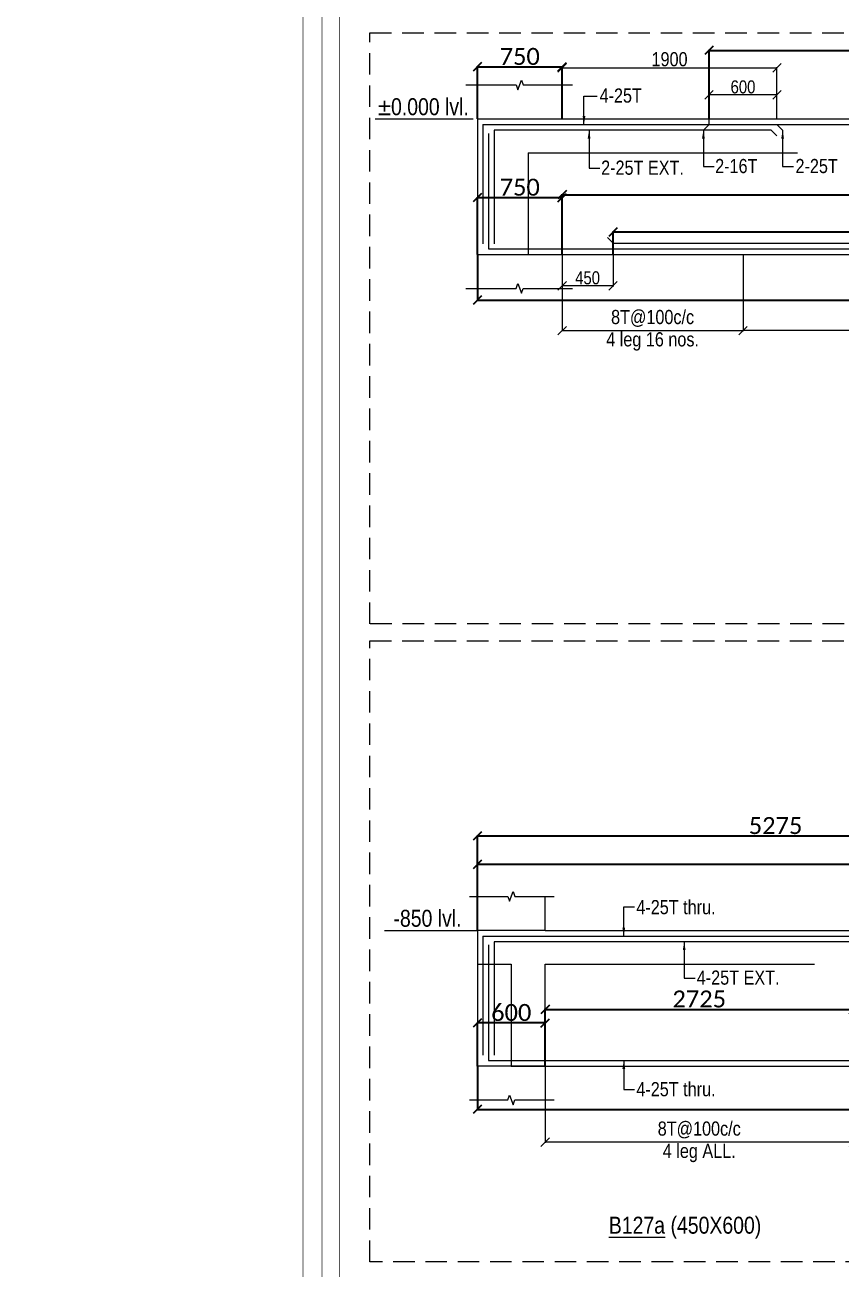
# Model space of a CAD drawing. Header units: millimetres. Extents: x 1112055 to 3390982, y -148532 to 766891.
# Drawn here: x 2900439 to 2914877, y -53326 to -31320 of the extents above; entities that cross this region are included whole.
import ezdxf
from ezdxf.enums import TextEntityAlignment as Align

# ---------------------------------------------------------------- set-up
doc = ezdxf.new("R2010")
doc.units = ezdxf.units.MM
doc.header["$PDMODE"] = 35
doc.header["$PDSIZE"] = -25
doc.linetypes.add('Hidden', pattern=[9.525, 6.35, -3.175])
for name, color, linetype, lineweight in [('B BEAM', 148, 'Continuous', 13), ('B BEAM IN LINE', 250, 'Continuous', 0), ('B STEEL', 34, 'Continuous', 15), ('B STEEL DIM', 216, 'Continuous', 13), ('B STEEL TEXT', 7, 'Continuous', 15), ('B STIRRUPS', 139, 'Continuous', 13), ('B TITLE BLOCK', 250, 'Continuous', 0), ('B-BEAM DOT', 251, 'Hidden', 9), ('B-BEAM NO', 215, 'Continuous', 18), ('B-COL', 1, 'Continuous', 35)]:
    doc.layers.add(name, color=color, linetype=linetype, lineweight=lineweight)
doc.layers.add('LEVEL-PLAN', color=12, linetype='Continuous')
doc.styles.add('Cali', font='calibri.ttf')
doc.styles.add('SWINC', font='swissc.ttf')
doc.dimstyles.new('BHOOMI', dxfattribs={"dimtxt": 230, "dimasz": 150, "dimexe": 10, "dimexo": 0, "dimgap": 25, "dimtad": 1, "dimdec": 0, "dimzin": 0, "dimdsep": 46, "dimtxsty": 'SWINC', "dimblk": 'OBLIQUE', "dimcen": 0.09, "dimclrd": 250, "dimclre": 250, "dimclrt": 256, "dimaunit": 1, "dimadec": 3, "dimazin": 0, "dimtfac": 1, "dimtdec": 0, "dimtofl": 0, "dimtmove": 1, "dimatfit": 3, "dimfxl": 100, "dimtolj": 1, "dimtzin": 0, "dimlwd": 9, "dimlwe": 5, "dimarcsym": 0})

# ---------------------------------------------------------------- blocks, each defined once
blk = doc.blocks.new('_Oblique')
at = {"color": 0, "linetype": 'ByBlock', "lineweight": -2}
blk.add_line((-0.5, -0.5), (0.5, 0.5), dxfattribs=at)
blk = doc.blocks.new('*D5968')
at = {"layer": 'B STEEL DIM', "lineweight": 5, "transparency": 16777216}
for p, q in [((2909942, -32981), (2909942, -32069)), ((2913742, -32981), (2913742, -32069))]:
    blk.add_line(p, q, dxfattribs=at)
at = {"layer": 'B STEEL DIM', "lineweight": 9, "transparency": 16777216}
blk.add_line((2909942, -32079), (2913742, -32079), dxfattribs=at)
at = {"layer": 'Defpoints', "color": 0, "lineweight": 40, "transparency": 16777216}
for p in [(2913742, -32079), (2909942, -32981), (2913742, -32981)]:
    blk.add_point(p, dxfattribs=at)
at = {"layer": 'B STEEL DIM', "lineweight": 9, "transparency": 16777216, "xscale": 150, "yscale": 150, "zscale": 150, "rotation": 180}
blk.add_blockref('_Oblique', (2909942, -32079), dxfattribs=at)
at = {"layer": 'B STEEL DIM', "lineweight": 9, "transparency": 16777216, "xscale": 150, "yscale": 150, "zscale": 150}
blk.add_blockref('_Oblique', (2913742, -32079), dxfattribs=at)
at = {"layer": 'B STEEL DIM', "transparency": 16777216, "insert": (2911842, -31929), "char_height": 250, "attachment_point": 5, "style": 'SWINC'}
blk.add_mtext('\\A1;1900', dxfattribs=at)
blk = doc.blocks.new('*D5969')
at = {"layer": 'B STEEL DIM', "lineweight": 5, "transparency": 16777216}
for p, q in [((2912541, -33081), (2912541, -32548)), ((2913742, -32981), (2913742, -32548))]:
    blk.add_line(p, q, dxfattribs=at)
at = {"layer": 'B STEEL DIM', "lineweight": 9, "transparency": 16777216}
blk.add_line((2913742, -32558), (2912541, -32558), dxfattribs=at)
at = {"layer": 'Defpoints', "color": 0, "lineweight": 40, "transparency": 16777216}
for p in [(2912541, -32558), (2913742, -32981), (2912541, -33081)]:
    blk.add_point(p, dxfattribs=at)
at = {"layer": 'B STEEL DIM', "lineweight": 9, "transparency": 16777216, "xscale": 150, "yscale": 150, "zscale": 150, "rotation": 180}
blk.add_blockref('_Oblique', (2912541, -32558), dxfattribs=at)
at = {"layer": 'B STEEL DIM', "lineweight": 9, "transparency": 16777216, "xscale": 150, "yscale": 150, "zscale": 150}
blk.add_blockref('_Oblique', (2913742, -32558), dxfattribs=at)
at = {"layer": 'B STEEL DIM', "transparency": 16777216, "insert": (2913141, -32418), "char_height": 230, "attachment_point": 5, "style": 'SWINC'}
blk.add_mtext('\\A1;600', dxfattribs=at)
blk = doc.blocks.new('*D5972')
at = {"layer": 'B STIRRUPS', "color": 250, "lineweight": 0, "transparency": 16777216}
for p, q in [((2909942, -35381), (2909942, -36738)), ((2913142, -35381), (2913142, -36738)), ((2909942, -36728), (2913142, -36728))]:
    blk.add_line(p, q, dxfattribs=at)
at = {"layer": 'Defpoints', "color": 0, "lineweight": 40, "transparency": 16777216}
for p in [(2909942, -35381), (2913142, -35381), (2913142, -36728)]:
    blk.add_point(p, dxfattribs=at)
at = {"layer": 'B STIRRUPS', "color": 250, "lineweight": 0, "transparency": 16777216, "xscale": 150, "yscale": 150, "zscale": 150, "rotation": 180}
blk.add_blockref('_Oblique', (2909942, -36728), dxfattribs=at)
at = {"layer": 'B STIRRUPS', "color": 250, "lineweight": 0, "transparency": 16777216, "xscale": 150, "yscale": 150, "zscale": 150}
blk.add_blockref('_Oblique', (2913142, -36728), dxfattribs=at)
at = {"layer": 'B STIRRUPS', "transparency": 16777216, "char_height": 250, "attachment_point": 5, "style": 'SWINC'}
for s, insert in [('\\A1;8T@100c/c', (2911542, -36512)), ('4 leg 16 nos.', (2911542, -36919))]:
    blk.add_mtext(s, dxfattribs=dict(at, insert=insert))
blk = doc.blocks.new('*D5973')
at = {"layer": 'B STIRRUPS', "color": 250, "lineweight": 0, "transparency": 16777216}
for p, q in [((2913142, -35381), (2913142, -36738)), ((2921442, -35381), (2921442, -36738)), ((2921442, -36728), (2913142, -36728))]:
    blk.add_line(p, q, dxfattribs=at)
at = {"layer": 'Defpoints', "color": 0, "lineweight": 40, "transparency": 16777216}
for p in [(2913142, -35381), (2921442, -35381), (2913142, -36728)]:
    blk.add_point(p, dxfattribs=at)
at = {"layer": 'B STIRRUPS', "color": 250, "lineweight": 0, "transparency": 16777216, "xscale": 150, "yscale": 150, "zscale": 150, "rotation": 180}
blk.add_blockref('_Oblique', (2913142, -36728), dxfattribs=at)
at = {"layer": 'B STIRRUPS', "color": 250, "lineweight": 0, "transparency": 16777216, "xscale": 150, "yscale": 150, "zscale": 150}
blk.add_blockref('_Oblique', (2921442, -36728), dxfattribs=at)
at = {"layer": 'B STIRRUPS', "transparency": 16777216, "char_height": 250, "attachment_point": 5, "style": 'SWINC'}
for s, insert in [('\\A1;8T@200c/c', (2917292, -36512)), ('4 leg rest.', (2917292, -36919))]:
    blk.add_mtext(s, dxfattribs=dict(at, insert=insert))
blk = doc.blocks.new('*D5974')
at = {"layer": 'B STEEL DIM', "lineweight": 5, "transparency": 16777216}
for p, q in [((2910842, -35181), (2910842, -35945)), ((2909942, -35381), (2909942, -35945))]:
    blk.add_line(p, q, dxfattribs=at)
at = {"layer": 'B STEEL DIM', "lineweight": 9, "transparency": 16777216}
blk.add_line((2910842, -35935), (2909942, -35935), dxfattribs=at)
at = {"layer": 'Defpoints', "color": 0, "lineweight": 40, "transparency": 16777216}
for p in [(2910842, -35181), (2909942, -35381), (2909942, -35935)]:
    blk.add_point(p, dxfattribs=at)
at = {"layer": 'B STEEL DIM', "lineweight": 9, "transparency": 16777216, "xscale": 150, "yscale": 150, "zscale": 150, "rotation": 180}
blk.add_blockref('_Oblique', (2909942, -35935), dxfattribs=at)
at = {"layer": 'B STEEL DIM', "lineweight": 9, "transparency": 16777216, "xscale": 150, "yscale": 150, "zscale": 150}
blk.add_blockref('_Oblique', (2910842, -35935), dxfattribs=at)
at = {"layer": 'B STEEL DIM', "transparency": 16777216, "insert": (2910392, -35795), "char_height": 230, "attachment_point": 5, "style": 'SWINC'}
blk.add_mtext('\\A1;450', dxfattribs=at)
blk = doc.blocks.new('*D5995')
at = {"layer": 'B STIRRUPS', "color": 250, "lineweight": 0, "transparency": 16777216}
for p, q in [((2909642, -49735), (2909642, -51092)), ((2915092, -49735), (2915092, -51092)), ((2915092, -51082), (2909642, -51082))]:
    blk.add_line(p, q, dxfattribs=at)
at = {"layer": 'Defpoints', "color": 0, "lineweight": 40, "transparency": 16777216}
for p in [(2909642, -49735), (2915092, -49735), (2909642, -51082)]:
    blk.add_point(p, dxfattribs=at)
at = {"layer": 'B STIRRUPS', "color": 250, "lineweight": 0, "transparency": 16777216, "xscale": 150, "yscale": 150, "zscale": 150, "rotation": 180}
blk.add_blockref('_Oblique', (2909642, -51082), dxfattribs=at)
at = {"layer": 'B STIRRUPS', "color": 250, "lineweight": 0, "transparency": 16777216, "xscale": 150, "yscale": 150, "zscale": 150}
blk.add_blockref('_Oblique', (2915092, -51082), dxfattribs=at)
at = {"layer": 'B STIRRUPS', "transparency": 16777216, "char_height": 250, "attachment_point": 5, "style": 'SWINC'}
for s, insert in [('\\A1;8T@100c/c', (2912367, -50866)), ('4 leg ALL.', (2912367, -51273))]:
    blk.add_mtext(s, dxfattribs=dict(at, insert=insert))
blk = doc.blocks.new('*D6291')
at = {"layer": 'Defpoints', "color": 3, "linetype": 'Hidden', "lineweight": 30, "ltscale": 1000, "transparency": 16777216}
for p, q in [((2908442, -35381), (2908442, -36199)), ((2925842, -35381), (2925842, -36199))]:
    blk.add_line(p, q, dxfattribs=at)
at = {"layer": 'Defpoints', "color": 3, "lineweight": 30, "ltscale": 1000, "transparency": 16777216}
blk.add_line((2908442, -36189), (2925842, -36189), dxfattribs=at)
at = {"layer": 'Defpoints', "color": 0, "lineweight": 40, "transparency": 16777216}
for p in [(2908442, -35381), (2925842, -35381), (2925842, -36189)]:
    blk.add_point(p, dxfattribs=at)
at = {"layer": 'Defpoints', "color": 3, "lineweight": 30, "transparency": 16777216, "xscale": 150, "yscale": 150, "zscale": 150, "rotation": 180}
blk.add_blockref('_Oblique', (2908442, -36189), dxfattribs=at)
at = {"layer": 'Defpoints', "color": 3, "lineweight": 30, "transparency": 16777216, "xscale": 150, "yscale": 150, "zscale": 150}
blk.add_blockref('_Oblique', (2925842, -36189), dxfattribs=at)
at = {"layer": 'Defpoints', "color": 3, "lineweight": 50, "transparency": 16777216, "insert": (2917142, -36005), "char_height": 300, "attachment_point": 5, "style": 'Cali'}
blk.add_mtext('\\A1;8700', dxfattribs=at)
blk = doc.blocks.new('*D6292')
at = {"layer": 'Defpoints', "color": 3, "linetype": 'Hidden', "lineweight": 30, "ltscale": 1000, "transparency": 16777216}
for p, q in [((2908442, -35381), (2908442, -34366)), ((2909942, -35381), (2909942, -34366))]:
    blk.add_line(p, q, dxfattribs=at)
at = {"layer": 'Defpoints', "color": 3, "lineweight": 30, "ltscale": 1000, "transparency": 16777216}
blk.add_line((2909942, -34376), (2908442, -34376), dxfattribs=at)
at = {"layer": 'Defpoints', "color": 0, "lineweight": 40, "transparency": 16777216}
for p in [(2908442, -34376), (2908442, -35381), (2909942, -35381)]:
    blk.add_point(p, dxfattribs=at)
at = {"layer": 'Defpoints', "color": 3, "lineweight": 30, "transparency": 16777216, "xscale": 150, "yscale": 150, "zscale": 150, "rotation": 180}
blk.add_blockref('_Oblique', (2908442, -34376), dxfattribs=at)
at = {"layer": 'Defpoints', "color": 3, "lineweight": 30, "transparency": 16777216, "xscale": 150, "yscale": 150, "zscale": 150}
blk.add_blockref('_Oblique', (2909942, -34376), dxfattribs=at)
at = {"layer": 'Defpoints', "color": 3, "lineweight": 50, "transparency": 16777216, "insert": (2909192, -34192), "char_height": 300, "attachment_point": 5, "style": 'Cali'}
blk.add_mtext('\\A1;750', dxfattribs=at)
blk = doc.blocks.new('*D6293')
at = {"layer": 'Defpoints', "color": 3, "linetype": 'Hidden', "lineweight": 30, "ltscale": 1000, "transparency": 16777216}
for p, q in [((2909942, -35381), (2909942, -34313)), ((2924642, -35381), (2924642, -34313))]:
    blk.add_line(p, q, dxfattribs=at)
at = {"layer": 'Defpoints', "color": 3, "lineweight": 30, "ltscale": 1000, "transparency": 16777216}
blk.add_line((2909942, -34323), (2924642, -34323), dxfattribs=at)
at = {"layer": 'Defpoints', "color": 0, "lineweight": 40, "transparency": 16777216}
for p in [(2924642, -34323), (2909942, -35381), (2924642, -35381)]:
    blk.add_point(p, dxfattribs=at)
at = {"layer": 'Defpoints', "color": 3, "lineweight": 30, "transparency": 16777216, "xscale": 150, "yscale": 150, "zscale": 150, "rotation": 180}
blk.add_blockref('_Oblique', (2909942, -34323), dxfattribs=at)
at = {"layer": 'Defpoints', "color": 3, "lineweight": 30, "transparency": 16777216, "xscale": 150, "yscale": 150, "zscale": 150}
blk.add_blockref('_Oblique', (2924642, -34323), dxfattribs=at)
at = {"layer": 'Defpoints', "color": 3, "lineweight": 50, "transparency": 16777216, "insert": (2917292, -34140), "char_height": 300, "attachment_point": 5, "style": 'Cali'}
blk.add_mtext('\\A1;7350', dxfattribs=at)
blk = doc.blocks.new('*D6294')
at = {"layer": 'Defpoints', "color": 3, "linetype": 'Hidden', "lineweight": 30, "ltscale": 1000, "transparency": 16777216}
for p, q in [((2910842, -35381), (2910842, -34975)), ((2924042, -35381), (2924042, -34975))]:
    blk.add_line(p, q, dxfattribs=at)
at = {"layer": 'Defpoints', "color": 3, "lineweight": 30, "ltscale": 1000, "transparency": 16777216}
blk.add_line((2924042, -34985), (2910842, -34985), dxfattribs=at)
at = {"layer": 'Defpoints', "color": 0, "lineweight": 40, "transparency": 16777216}
for p in [(2910842, -34985), (2910842, -35381), (2924042, -35381)]:
    blk.add_point(p, dxfattribs=at)
at = {"layer": 'Defpoints', "color": 3, "lineweight": 30, "transparency": 16777216, "xscale": 150, "yscale": 150, "zscale": 150, "rotation": 180}
blk.add_blockref('_Oblique', (2910842, -34985), dxfattribs=at)
at = {"layer": 'Defpoints', "color": 3, "lineweight": 30, "transparency": 16777216, "xscale": 150, "yscale": 150, "zscale": 150}
blk.add_blockref('_Oblique', (2924042, -34985), dxfattribs=at)
at = {"layer": 'Defpoints', "color": 3, "lineweight": 50, "transparency": 16777216, "insert": (2917442, -34802), "char_height": 300, "attachment_point": 5, "style": 'Cali'}
blk.add_mtext('\\A1;6600', dxfattribs=at)
blk = doc.blocks.new('*D6296')
at = {"layer": 'Defpoints', "color": 3, "linetype": 'Hidden', "lineweight": 30, "ltscale": 1000, "transparency": 16777216}
for p, q in [((2908442, -32981), (2908442, -32053)), ((2909942, -32981), (2909942, -32053))]:
    blk.add_line(p, q, dxfattribs=at)
at = {"layer": 'Defpoints', "color": 3, "lineweight": 30, "ltscale": 1000, "transparency": 16777216}
blk.add_line((2908442, -32063), (2909942, -32063), dxfattribs=at)
at = {"layer": 'Defpoints', "color": 0, "lineweight": 40, "transparency": 16777216}
for p in [(2909942, -32063), (2908442, -32981), (2909942, -32981)]:
    blk.add_point(p, dxfattribs=at)
at = {"layer": 'Defpoints', "color": 3, "lineweight": 30, "transparency": 16777216, "xscale": 150, "yscale": 150, "zscale": 150, "rotation": 180}
blk.add_blockref('_Oblique', (2908442, -32063), dxfattribs=at)
at = {"layer": 'Defpoints', "color": 3, "lineweight": 30, "transparency": 16777216, "xscale": 150, "yscale": 150, "zscale": 150}
blk.add_blockref('_Oblique', (2909942, -32063), dxfattribs=at)
at = {"layer": 'Defpoints', "color": 3, "lineweight": 50, "transparency": 16777216, "insert": (2909192, -31879), "char_height": 300, "attachment_point": 5, "style": 'Cali'}
blk.add_mtext('\\A1;750', dxfattribs=at)
blk = doc.blocks.new('*D6297')
at = {"layer": 'Defpoints', "color": 3, "linetype": 'Hidden', "lineweight": 30, "ltscale": 1000, "transparency": 16777216}
for p, q in [((2912541, -32981), (2912541, -31761)), ((2922043, -32981), (2922043, -31761))]:
    blk.add_line(p, q, dxfattribs=at)
at = {"layer": 'Defpoints', "color": 3, "lineweight": 30, "ltscale": 1000, "transparency": 16777216}
blk.add_line((2912541, -31771), (2922043, -31771), dxfattribs=at)
at = {"layer": 'Defpoints', "color": 0, "lineweight": 40, "transparency": 16777216}
for p in [(2922043, -31771), (2912541, -32981), (2922043, -32981)]:
    blk.add_point(p, dxfattribs=at)
at = {"layer": 'Defpoints', "color": 3, "lineweight": 30, "transparency": 16777216, "xscale": 150, "yscale": 150, "zscale": 150, "rotation": 180}
blk.add_blockref('_Oblique', (2912541, -31771), dxfattribs=at)
at = {"layer": 'Defpoints', "color": 3, "lineweight": 30, "transparency": 16777216, "xscale": 150, "yscale": 150, "zscale": 150}
blk.add_blockref('_Oblique', (2922043, -31771), dxfattribs=at)
at = {"layer": 'Defpoints', "color": 3, "lineweight": 50, "transparency": 16777216, "insert": (2917292, -31588), "char_height": 300, "attachment_point": 5, "style": 'Cali'}
blk.add_mtext('\\A1;4751', dxfattribs=at)
blk = doc.blocks.new('*D6333')
at = {"layer": 'Defpoints', "color": 3, "linetype": 'Hidden', "lineweight": 30, "ltscale": 1000, "transparency": 16777216}
for p, q in [((2908442, -49735), (2908442, -50511)), ((2936342, -49735), (2936342, -50511))]:
    blk.add_line(p, q, dxfattribs=at)
at = {"layer": 'Defpoints', "color": 3, "lineweight": 30, "ltscale": 1000, "transparency": 16777216}
blk.add_line((2908442, -50501), (2936342, -50501), dxfattribs=at)
at = {"layer": 'Defpoints', "color": 0, "lineweight": 40, "transparency": 16777216}
for p in [(2908442, -49735), (2936342, -49735), (2936342, -50501)]:
    blk.add_point(p, dxfattribs=at)
at = {"layer": 'Defpoints', "color": 3, "lineweight": 30, "transparency": 16777216, "xscale": 150, "yscale": 150, "zscale": 150, "rotation": 180}
blk.add_blockref('_Oblique', (2908442, -50501), dxfattribs=at)
at = {"layer": 'Defpoints', "color": 3, "lineweight": 30, "transparency": 16777216, "xscale": 150, "yscale": 150, "zscale": 150}
blk.add_blockref('_Oblique', (2936342, -50501), dxfattribs=at)
at = {"layer": 'Defpoints', "color": 3, "lineweight": 50, "transparency": 16777216, "insert": (2922392, -50317), "char_height": 300, "attachment_point": 5, "style": 'Cali'}
blk.add_mtext('\\A1;13950', dxfattribs=at)
blk = doc.blocks.new('*D6334')
at = {"layer": 'Defpoints', "color": 3, "linetype": 'Hidden', "lineweight": 30, "ltscale": 1000, "transparency": 16777216}
for p, q in [((2908442, -49735), (2908442, -48963)), ((2909642, -49735), (2909642, -48963))]:
    blk.add_line(p, q, dxfattribs=at)
at = {"layer": 'Defpoints', "color": 3, "lineweight": 30, "ltscale": 1000, "transparency": 16777216}
blk.add_line((2909642, -48973), (2908442, -48973), dxfattribs=at)
at = {"layer": 'Defpoints', "color": 0, "lineweight": 40, "transparency": 16777216}
for p in [(2908442, -48973), (2908442, -49735), (2909642, -49735)]:
    blk.add_point(p, dxfattribs=at)
at = {"layer": 'Defpoints', "color": 3, "lineweight": 30, "transparency": 16777216, "xscale": 150, "yscale": 150, "zscale": 150, "rotation": 180}
blk.add_blockref('_Oblique', (2908442, -48973), dxfattribs=at)
at = {"layer": 'Defpoints', "color": 3, "lineweight": 30, "transparency": 16777216, "xscale": 150, "yscale": 150, "zscale": 150}
blk.add_blockref('_Oblique', (2909642, -48973), dxfattribs=at)
at = {"layer": 'Defpoints', "color": 3, "lineweight": 50, "transparency": 16777216, "insert": (2909042, -48789), "char_height": 300, "attachment_point": 5, "style": 'Cali'}
blk.add_mtext('\\A1;600', dxfattribs=at)
blk = doc.blocks.new('*D6335')
at = {"layer": 'Defpoints', "color": 3, "linetype": 'Hidden', "lineweight": 30, "ltscale": 1000, "transparency": 16777216}
for p, q in [((2909642, -49735), (2909642, -48724)), ((2915092, -49735), (2915092, -48724))]:
    blk.add_line(p, q, dxfattribs=at)
at = {"layer": 'Defpoints', "color": 3, "lineweight": 30, "ltscale": 1000, "transparency": 16777216}
blk.add_line((2909642, -48734), (2915092, -48734), dxfattribs=at)
at = {"layer": 'Defpoints', "color": 0, "lineweight": 40, "transparency": 16777216}
for p in [(2915092, -48734), (2909642, -49735), (2915092, -49735)]:
    blk.add_point(p, dxfattribs=at)
at = {"layer": 'Defpoints', "color": 3, "lineweight": 30, "transparency": 16777216, "xscale": 150, "yscale": 150, "zscale": 150, "rotation": 180}
blk.add_blockref('_Oblique', (2909642, -48734), dxfattribs=at)
at = {"layer": 'Defpoints', "color": 3, "lineweight": 30, "transparency": 16777216, "xscale": 150, "yscale": 150, "zscale": 150}
blk.add_blockref('_Oblique', (2915092, -48734), dxfattribs=at)
at = {"layer": 'Defpoints', "color": 3, "lineweight": 50, "transparency": 16777216, "insert": (2912367, -48550), "char_height": 300, "attachment_point": 5, "style": 'Cali'}
blk.add_mtext('\\A1;2725', dxfattribs=at)
blk = doc.blocks.new('*D6342')
at = {"layer": 'Defpoints', "color": 3, "linetype": 'Hidden', "lineweight": 30, "ltscale": 1000, "transparency": 16777216}
for p, q in [((2908442, -47335), (2908442, -46159)), ((2936342, -47335), (2936342, -46159))]:
    blk.add_line(p, q, dxfattribs=at)
at = {"layer": 'Defpoints', "color": 3, "lineweight": 30, "ltscale": 1000, "transparency": 16777216}
blk.add_line((2936342, -46169), (2908442, -46169), dxfattribs=at)
at = {"layer": 'Defpoints', "color": 0, "lineweight": 40, "transparency": 16777216}
for p in [(2908442, -46169), (2908442, -47335), (2936342, -47335)]:
    blk.add_point(p, dxfattribs=at)
at = {"layer": 'Defpoints', "color": 3, "lineweight": 30, "transparency": 16777216, "xscale": 150, "yscale": 150, "zscale": 150, "rotation": 180}
blk.add_blockref('_Oblique', (2908442, -46169), dxfattribs=at)
at = {"layer": 'Defpoints', "color": 3, "lineweight": 30, "transparency": 16777216, "xscale": 150, "yscale": 150, "zscale": 150}
blk.add_blockref('_Oblique', (2936342, -46169), dxfattribs=at)
at = {"layer": 'Defpoints', "color": 3, "lineweight": 50, "transparency": 16777216, "insert": (2922392, -45985), "char_height": 300, "attachment_point": 5, "style": 'Cali'}
blk.add_mtext('\\A1;13950', dxfattribs=at)
blk = doc.blocks.new('*D6343')
at = {"layer": 'Defpoints', "color": 3, "linetype": 'Hidden', "lineweight": 30, "ltscale": 1000, "transparency": 16777216}
for p, q in [((2908442, -47335), (2908442, -45657)), ((2918992, -47335), (2918992, -45657))]:
    blk.add_line(p, q, dxfattribs=at)
at = {"layer": 'Defpoints', "color": 3, "lineweight": 30, "ltscale": 1000, "transparency": 16777216}
blk.add_line((2918992, -45667), (2908442, -45667), dxfattribs=at)
at = {"layer": 'Defpoints', "color": 0, "lineweight": 40, "transparency": 16777216}
for p in [(2908442, -45667), (2908442, -47335), (2918992, -47335)]:
    blk.add_point(p, dxfattribs=at)
at = {"layer": 'Defpoints', "color": 3, "lineweight": 30, "transparency": 16777216, "xscale": 150, "yscale": 150, "zscale": 150, "rotation": 180}
blk.add_blockref('_Oblique', (2908442, -45667), dxfattribs=at)
at = {"layer": 'Defpoints', "color": 3, "lineweight": 30, "transparency": 16777216, "xscale": 150, "yscale": 150, "zscale": 150}
blk.add_blockref('_Oblique', (2918992, -45667), dxfattribs=at)
at = {"layer": 'Defpoints', "color": 3, "lineweight": 50, "transparency": 16777216, "insert": (2913717, -45483), "char_height": 300, "attachment_point": 5, "style": 'Cali'}
blk.add_mtext('\\A1;5275', dxfattribs=at)

msp = doc.modelspace()

# ---------------------------------------------------------------- linework, layer by layer
at = {"color": 252, "lineweight": 0, "ltscale": 25, "const_width": 7.31}
msp.add_lwpolyline([(2905358, -64430.5), (2905358, 35068.1), (3056577, 35068.1), (3056577, -64430.5)], close=True, dxfattribs=at)
at = {"layer": 'B BEAM'}
msp.add_line((2906632.9, -32981.1, 0), (2908370.9, -32981.1, 0), dxfattribs=at)
at = {"layer": 'B BEAM', "ltscale": 25}
for p, q in [((2908442, -32981.1, 0), (2908442, -35381.1, 0)), ((2909942, -32981.1, 0), (2924642, -32981.1, 0)), ((2909942, -35381.1, 0), (2924642, -35381.1, 0)), ((2906798.7, -47335.2, 0), (2908442, -47335.2, 0)), ((2908442, -47335.2, 0), (2908442, -49735.2, 0)), ((2909642, -47335.2, 0), (2915091.8, -47335.2, 0)), ((2909642, -49735.2, 0), (2915091.8, -49735.2, 0))]:
    msp.add_line(p, q, dxfattribs=at)
at = {"layer": 'B BEAM IN LINE', "color": 250, "linetype": 'Hidden', "lineweight": 0, "ltscale": 60, "elevation": 0}
for points in [[(2906541.5, -31461.4), (2945789.1, -31461.4), (2945789.1, -41915.5), (2906541.5, -41915.5)], [(2906541.5, -42215.5), (2965055.1, -42215.5), (2965055.1, -53199.7), (2906541.5, -53199.7)]]:
    msp.add_lwpolyline(points, close=True, dxfattribs=at)
at = {"layer": 'B STEEL', "color": 34, "lineweight": 9, "ltscale": 25}
for p, q in [((2908542, -33081.1, 0), (2925742, -33081.1, 0)), ((2908542, -33081.1, 0), (2908542, -35190.5, 0)), ((2913642.1, -33181.1, 100), (2908742, -33181.1, 100)), ((2908742, -33181.1, 0), (2908742, -35190.5, 0)), ((2912541, -33081.1, 0), (2912441, -33181.1, 0)), ((2913642.1, -33181.1, 100), (2913742.1, -33281.1, 100)), ((2913741.8, -33081.1, 0), (2913841.8, -33181.1, 0)), ((2908642, -33239.6, 0), (2908642, -35281.1, 0)), ((2910741.8, -35080.7, 0), (2910841.8, -35180.7, 0)), ((2910841.8, -35180.7, 0), (2924041.8, -35180.7, 0)), ((2908642, -35281.1, 0), (2925642, -35281.1, 0)), ((2908542, -47435.2, 0), (2908542, -49544.6, 0)), ((2908542, -47435.2, 0), (2939942, -47435.2)), ((2908642, -47593.8, 0), (2908642, -49635.2, 0)), ((2918891.8, -47535.2, 0), (2908742, -47535.2, 0)), ((2908742, -47535.2, 0), (2908742, -49544.6, 0)), ((2908642, -49635.2, 0), (2936242, -49635.2, 0))]:
    msp.add_line(p, q, dxfattribs=at)
at = {"layer": 'B TITLE BLOCK', "color": 1, "ltscale": 25, "const_width": 7.31}
msp.add_lwpolyline([(2905694.7, -64093.8), (2905694.7, 34731.4), (3056240.2, 34731.4), (3056240.2, -64093.8)], close=True, dxfattribs=at)
at = {"layer": 'B TITLE BLOCK', "color": 250, "lineweight": 0, "ltscale": 25, "const_width": 7.31}
msp.add_lwpolyline([(2906001.1, -63787.4), (2906001.1, 34425), (3055933.9, 34425), (3055933.9, -63787.4)], close=True, dxfattribs=at)
at = {"layer": 'B-BEAM DOT', "linetype": 'Hidden', "ltscale": 750}
for p, q in [((2908442, -32981.1, 0), (2909942, -32981.1, 0)), ((2909342, -33581.1, 0), (2915091.8, -33581.1, 0)), ((2909342, -33581.1, 0), (2909342, -35381.1, 0)), ((2908442, -35381.1, 0), (2909942, -35381.1, 0)), ((2909642, -47335.2, 0), (2908442, -47335.2, 0)), ((2908442, -47935.2, 0), (2909042, -47935.2, 0)), ((2909042, -47935.2, 0), (2909042, -49735.2, 0)), ((2909642, -47935.2, 0), (2915091.8, -47935.2, 0)), ((2909642, -49735.2, 0), (2909642, -47935.2, 0)), ((2909642, -49735.2, 0), (2908442, -49735.2, 0)), ((2909042, -49735.2, 0), (2909642, -49735.2, 0))]:
    msp.add_line(p, q, dxfattribs=at)
at = {"layer": 'B-COL', "lineweight": 15, "ltscale": 25}
for p, q in [((2908442, -32981.1, 0), (2908442, -32381.1, 0)), ((2909942, -32981.1, 0), (2909942, -32381.1, 0)), ((2908442, -35381.1, 0), (2908442, -35981.1, 0)), ((2909942, -35381.1, 0), (2909942, -35981.1, 0)), ((2908442, -47335.2, 0), (2908442, -46735.2, 0)), ((2909642, -47335.2, 0), (2909642, -46735.2, 0)), ((2908442, -49735.2, 0), (2908442, -50335.2, 0)), ((2909642, -49735.2, 0), (2909642, -50335.2, 0))]:
    msp.add_line(p, q, dxfattribs=at)
at = {"layer": 'B-COL', "lineweight": 15, "ltscale": 25, "elevation": 0}
for points in [[(2908237.3, -32381.1), (2909129.5, -32381.1), (2909160.7, -32467), (2909223.2, -32295.3), (2909254.5, -32381.1), (2910125.9, -32381.1)], [(2908237.3, -35981.1), (2909129.5, -35981.1), (2909160.7, -35895.3), (2909223.2, -36067), (2909254.5, -35981.1), (2910125.9, -35981.1)], [(2908303.8, -46735.2), (2908979.5, -46735.2), (2909010.7, -46821.1), (2909073.2, -46649.4), (2909104.5, -46735.2), (2909803.7, -46735.2)], [(2908303.8, -50335.2), (2908979.5, -50335.2), (2909010.7, -50249.4), (2909073.2, -50421.1), (2909104.5, -50335.2), (2909803.7, -50335.2)]]:
    msp.add_lwpolyline(points, dxfattribs=at)

# ---------------------------------------------------------------- texts
at = {"layer": 'B STEEL TEXT', "style": 'SWINC'}
for s, p in [('4-25T', (2910604.2, -32694.7, 100)), ('2-25T EXT.', (2910631.8, -33970.4, 100)), ('2-16T', (2912648.7, -33941.4, 0)), ('2-25T', (2914069.9, -33941.4, 0)), ('4-25T thru.', (2911254.9, -47048.7, 0)), ('4-25T EXT.', (2912323.4, -48295.5, 0)), ('4-25T thru.', (2911254.9, -50268.6, 0))]:
    msp.add_text(s, height=250, dxfattribs=at).set_placement(p)
at = {"layer": 'B TITLE BLOCK', "color": 251, "lineweight": 0, "insert": (3042968.6, -44209.7), "char_height": 394.635, "attachment_point": 2, "style": 'SWINC'}
msp.add_mtext_dynamic_manual_height_columns('\\pxsm1,qj;{\\fBankGothic Lt BT|b0|i0|c0|p34;BHOOMI\\P\\ps*,q*;\\fGost|b0|i0|c0|p2;\\H0.8x;- CONSULTANTS -\\C1; }', width=1031890.765, gutter_width=0, heights=[145147.2], dxfattribs=at)
at = {"layer": 'B-BEAM NO', "ltscale": 25, "style": 'SWINC'}
for s, p in [('%%UB127a', (2911264.9, -52699.7, 0)), ('(450X600)', (2912661.8, -52699.7, 0))]:
    msp.add_text(s, height=300, dxfattribs=at).set_placement(p, align=Align.CENTER)
at = {"layer": 'LEVEL-PLAN', "linetype": 'ByBlock', "ltscale": 800, "style": 'SWINC'}
for s, p in [('%%P0.000 lvl.', (2907488.2, -32917, 0)), ('-850 lvl.', (2907560.5, -47271.1, 0))]:
    msp.add_text(s, height=300, dxfattribs=at).set_placement(p, align=Align.CENTER)

# ---------------------------------------------------------------- dimensions: what is measured, and where the dimension line sits
at = {"layer": 'B STEEL DIM'}
dim = msp.add_linear_dim(base=(2913741.8, -32079.3, 0), p1=(2909941.8, -32981.1, 0), p2=(2913741.8, -32981.1, 0), angle=180, dimstyle='BHOOMI', override={"dimscale": 1, "dimtxt": 250, "dimlfac": 0.5, "dimtxsty": 'SWINC', "dimblk1": 'Oblique', "dimblk2": 'Oblique', "dimsah": 1, "dimclrd": 256, "dimclre": 256, "dimclrt": 256}, dxfattribs=at)
dim.commit()
dim.dimension.update_dxf_attribs({"geometry": '*D5968', "text_midpoint": (2911841.8, -31929.3, 0)})
for base, p1, p2, picture, middle in [((2912541, -32557.7, 0), (2913741.8, -32981.1, 0), (2912541, -33081.1, 0), '*D5969', (2913141.4, -32417.7, 0)), ((2909941.8, -35935.4, 0), (2910841.8, -35180.7, 0), (2909941.8, -35380.7, 0), '*D5974', (2910391.8, -35795.4, 0))]:
    dim = msp.add_linear_dim(base=base, p1=p1, p2=p2, dimstyle='BHOOMI', override={"dimlfac": 0.5, "dimblk1": 'Oblique', "dimblk2": 'Oblique', "dimsah": 1, "dimclrd": 256, "dimclre": 256}, dxfattribs=at)
    dim.commit()
    dim.dimension.update_dxf_attribs({"geometry": picture, "text_midpoint": middle})
at = {"layer": 'B STIRRUPS'}
dim = msp.add_linear_dim(base=(2913142, -36727.5), p1=(2909942, -35381.1, 0), p2=(2913142, -35381.1, 0), angle=180, text='8T@100c/c\\X4 leg 16 nos. ', dimstyle='BHOOMI', override={"dimscale": 1, "dimtxt": 250, "dimgap": 25, "dimlfac": 0.5, "dimtxsty": 'SWINC', "dimblk1": 'Oblique', "dimblk2": 'Oblique', "dimsah": 1, "dimlwd": 0, "dimlwe": 0}, dxfattribs=at)
dim.commit()
dim.dimension.update_dxf_attribs({"geometry": '*D5972', "text_midpoint": (2911542, -36727.5)})
for base, p1, p2, text, picture, middle in [((2913142, -36727.5), (2921442, -35381.1, 0), (2913142, -35381.1, 0), '8T@200c/c\\X4 leg rest. ', '*D5973', (2917292, -36727.5)), ((2909642, -51081.6), (2915091.8, -49735.2, 0), (2909642, -49735.2, 0), '8T@100c/c\\X4 leg ALL. ', '*D5995', (2912366.9, -51081.6))]:
    dim = msp.add_linear_dim(base=base, p1=p1, p2=p2, text=text, dimstyle='BHOOMI', override={"dimscale": 1, "dimtxt": 250, "dimgap": 25, "dimlfac": 0.5, "dimtxsty": 'SWINC', "dimblk1": 'Oblique', "dimblk2": 'Oblique', "dimsah": 1, "dimlwd": 0, "dimlwe": 0}, dxfattribs=at)
    dim.commit()
    dim.dimension.update_dxf_attribs({"geometry": picture, "text_midpoint": middle})
at = {"layer": 'Defpoints', "color": 3, "lineweight": 50, "ltscale": 1000}
for base, p1, p2, picture, middle in [((2922042.7, -31771), (2912541, -32981.1, 0), (2922042.7, -32981.1, 0), '*D6297', (2917291.9, -31588.4)), ((2909942, -32063.2), (2908442, -32981.1, 0), (2909942, -32981.1, 0), '*D6296', (2909192, -31879.5)), ((2908442, -34376.2), (2909942, -35381.1, 0), (2908442, -35381.1, 0), '*D6292', (2909192, -34192.5)), ((2924642, -34323.3), (2909942, -35381.1, 0), (2924642, -35381.1, 0), '*D6293', (2917292, -34139.6)), ((2910841.8, -34985.2), (2924041.8, -35381.1, 0), (2910841.8, -35381.1, 0), '*D6294', (2917441.8, -34801.5)), ((2925842, -36189.1), (2908442, -35381.1, 0), (2925842, -35381.1, 0), '*D6291', (2917142, -36005.4)), ((2908442, -45666.8), (2918991.8, -47335.2, 0), (2908442, -47335.2, 0), '*D6343', (2913716.9, -45483.1)), ((2908442, -46168.8), (2936342, -47335.2, 0), (2908442, -47335.2, 0), '*D6342', (2922392, -45985.1)), ((2915091.8, -48733.7), (2909642, -49735.2, 0), (2915091.8, -49735.2, 0), '*D6335', (2912366.9, -48550)), ((2908442, -48972.8), (2909642, -49735.2, 0), (2908442, -49735.2, 0), '*D6334', (2909042, -48789.1)), ((2936342, -50500.9), (2908442, -49735.2, 0), (2936342, -49735.2, 0), '*D6333', (2922392, -50317.2))]:
    dim = msp.add_linear_dim(base=base, p1=p1, p2=p2, dimstyle='BHOOMI', override={"dimtxt": 300, "dimgap": 30, "dimlfac": 0.5, "dimtxsty": 'Cali', "dimblk1": 'Oblique', "dimblk2": 'Oblique', "dimsah": 1, "dimclrd": 3, "dimclre": 3, "dimclrt": 3, "dimlwd": 30, "dimlwe": 30}, dxfattribs=at)
    dim.commit()
    dim.dimension.update_dxf_attribs({"geometry": picture, "text_midpoint": middle})

# ---------------------------------------------------------------- leaders
at = {"layer": 'B STEEL TEXT'}
for points in [[(2910328.5, -33081.1, 100), (2910328.5, -32578.6, 100), (2910563.4, -32578.6, 100)], [(2910418.6, -33181.1, 100), (2910418.6, -33854.1, 100), (2910610.8, -33854.1, 100)], [(2912441, -33181.1, 0), (2912441, -33825.1, 0), (2912633.2, -33825.1, 0)], [(2913841.8, -33181.1, 0), (2913841.8, -33825.1, 0), (2914034, -33825.1, 0)], [(2911032.4, -47435.2, 0), (2911032.4, -46918.1, 0), (2911224.7, -46918.1, 0)], [(2912100.9, -47535.2, 0), (2912100.9, -48179.2, 0), (2912293.2, -48179.2, 0)], [(2911032.4, -49635.2, 0), (2911032.4, -50152.4, 0), (2911224.7, -50152.4, 0)]]:
    msp.add_leader(points, dimstyle='BHOOMI', override={"dimtad": 0, "dimclrd": 256, "dimlwd": 0}, dxfattribs=at)

doc.saveas('drawing.dxf')
